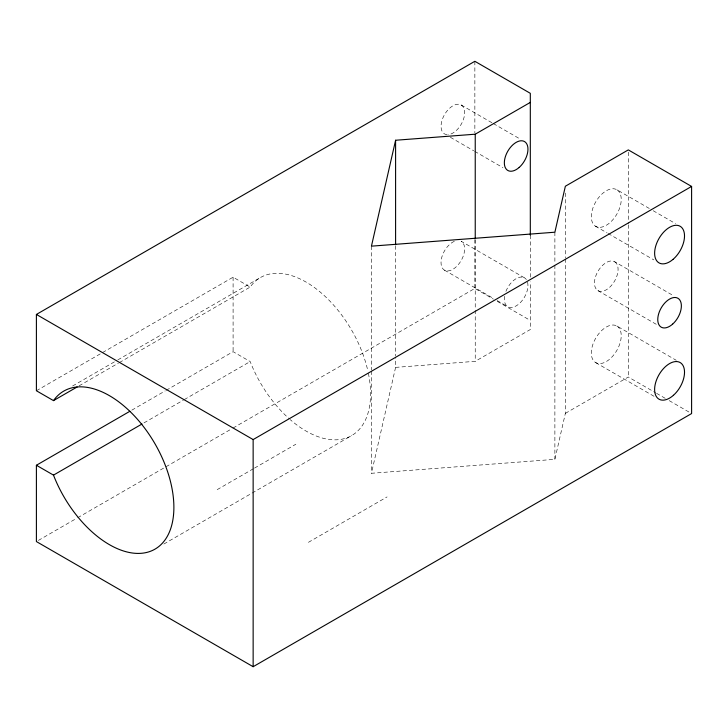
<?xml version="1.0" encoding="UTF-8"?>
<svg xmlns="http://www.w3.org/2000/svg" width="728" height="728" viewBox="0 0 728 728"><rect width="100%" height="100%" fill="white"/><g stroke="black" fill="none" stroke-linecap="round" stroke-linejoin="round"><path stroke-width="0.55" stroke-dasharray="3.64 2.73" d="M565.365 258.913L565.365 413.358L554.882 459.341L371.444 473.282L395.595 367.376L395.595 357.157M36.4 390.754L233.096 277.195L250.186 287.06A91.237 52.68 60 0 1 313.65 286.969A91.237 52.68 60 0 1 367.922 371.144M72.6 386.004L116.853 360.451M117.836 359.887L260.442 277.55M79.061 385.858L118.4 363.145M119.383 362.58L250.186 287.06M131.795 410.173L165.238 390.872M166.221 390.299L233.096 351.688L250.186 361.561A91.237 52.68 60 0 0 289.362 418.882M143.971 422.886L183.31 400.173M184.293 399.599L250.186 361.561M38.366 540.431L76.704 518.29M77.687 517.726L232.032 428.619M233.015 428.046L474.856 288.425L493.338 299.099M217.172 489.653L253.562 468.65M254.545 468.077L295.85 444.235M395.595 367.376L475.238 361.325L530.312 329.529L530.312 281.827M163.836 544.034L351.679 435.581M308.408 542.333L387.087 496.905M565.365 413.358L628.31 377.022L655.573 392.756M617.153 189.917A21.139 12.203 -60 0 1 609.718 222.85A21.139 12.203 -60 0 1 591.964 211.347A21.139 12.203 -60 0 1 617.153 189.917L649.294 208.472M653.189 210.72L675.584 223.651M461.206 105.005L492.365 122.996M493.338 123.56L520.602 139.303M450.359 137.292L473.728 150.778M474.702 151.342L502.939 167.649M595.404 226.153L607.088 232.905M608.062 233.47L653.826 259.887M614.623 261.725A16.689 9.637 -60 0 1 609.336 287.578A16.689 9.637 -60 0 1 594.876 279.234A16.689 9.637 -60 0 1 614.623 261.725L674.019 296.014M597.934 290.627L657.329 324.925M616.853 326.007A21.139 12.203 -60 0 1 610.146 358.749A21.139 12.203 -60 0 1 591.837 348.184A21.139 12.203 -60 0 1 616.853 326.007L676.248 360.296M524.497 277.823L461.17 241.268A16.689 9.637 -60 0 1 458.121 264.837A16.689 9.637 -60 0 1 441.15 264.437A16.689 9.637 -60 0 1 454.882 241.114M444.48 270.17L493.193 298.298M497.088 300.546L507.807 306.734M497.233 301.346L530.312 320.438M656.547 393.32L665.31 398.38M669.205 400.627L691.6 413.559M595.704 362.626L654.135 396.351M628.31 152.161L628.31 223.705M628.31 224.843L628.31 377.022M565.365 193.047L565.365 257.776M554.882 232.214L554.882 264.009M554.882 265.147L554.882 459.341M530.312 235.271L530.312 277.286M475.238 239.812L475.238 309.082M475.238 310.219L475.238 361.325M474.856 61.298L474.856 132.842M474.856 239.594L474.856 288.425M395.595 245.864L395.595 356.019M371.444 246.155L371.444 369.942M371.444 371.08L371.444 473.282M233.096 277.195L233.096 351.688M505.933 291.364A16.689 9.637 -60 0 1 526.371 279.561M527.554 282.173A16.689 9.637 -60 0 1 516.534 305.678A16.689 9.637 -60 0 1 504.577 296.296M446.956 134.671A16.689 9.637 -60 0 1 446.664 111.439A16.689 9.637 -60 0 1 464.646 111.866A16.689 9.637 -60 0 1 447.875 134.689M368.377 373.264A91.237 52.68 60 0 1 290.217 419.637"/><path stroke-width="1.09" d="M530.312 102.402L475.238 134.198L395.595 140.249L371.444 246.155L554.882 232.214L565.365 186.232L628.31 149.895L691.6 186.432L691.6 413.559L253.144 666.702L36.4 541.568L36.4 465.256L129.83 411.311M36.4 465.256L53.49 475.12A91.237 52.68 60 0 0 150.833 551.141A91.237 52.68 60 0 0 150.833 437A91.237 52.68 60 0 0 53.49 400.618L36.4 390.754L36.4 314.441L474.856 61.298L530.312 93.32L530.312 235.271M53.49 400.618L77.095 386.996M53.49 475.12L142.006 424.014M36.4 314.441L253.144 439.576L691.6 186.432M475.238 134.198L475.238 238.675M395.595 140.249L395.595 244.726M253.144 439.576L253.144 666.702M519.21 167.404A16.689 9.637 -60 0 0 524.497 141.551A16.689 9.637 -60 0 0 504.75 159.059A16.689 9.637 -60 0 0 519.21 167.404M672.626 324.115A16.689 9.637 -60 0 0 677.914 298.262A16.689 9.637 -60 0 0 658.167 315.77A16.689 9.637 -60 0 0 672.626 324.115M673.436 395.295A21.139 12.203 -60 0 0 680.143 362.544A21.139 12.203 -60 0 0 655.127 384.721A21.139 12.203 -60 0 0 673.436 395.295M673.009 259.386A21.139 12.203 -60 0 0 680.452 226.463A21.139 12.203 -60 0 0 655.255 247.884A21.139 12.203 -60 0 0 673.009 259.386"/></g></svg>
